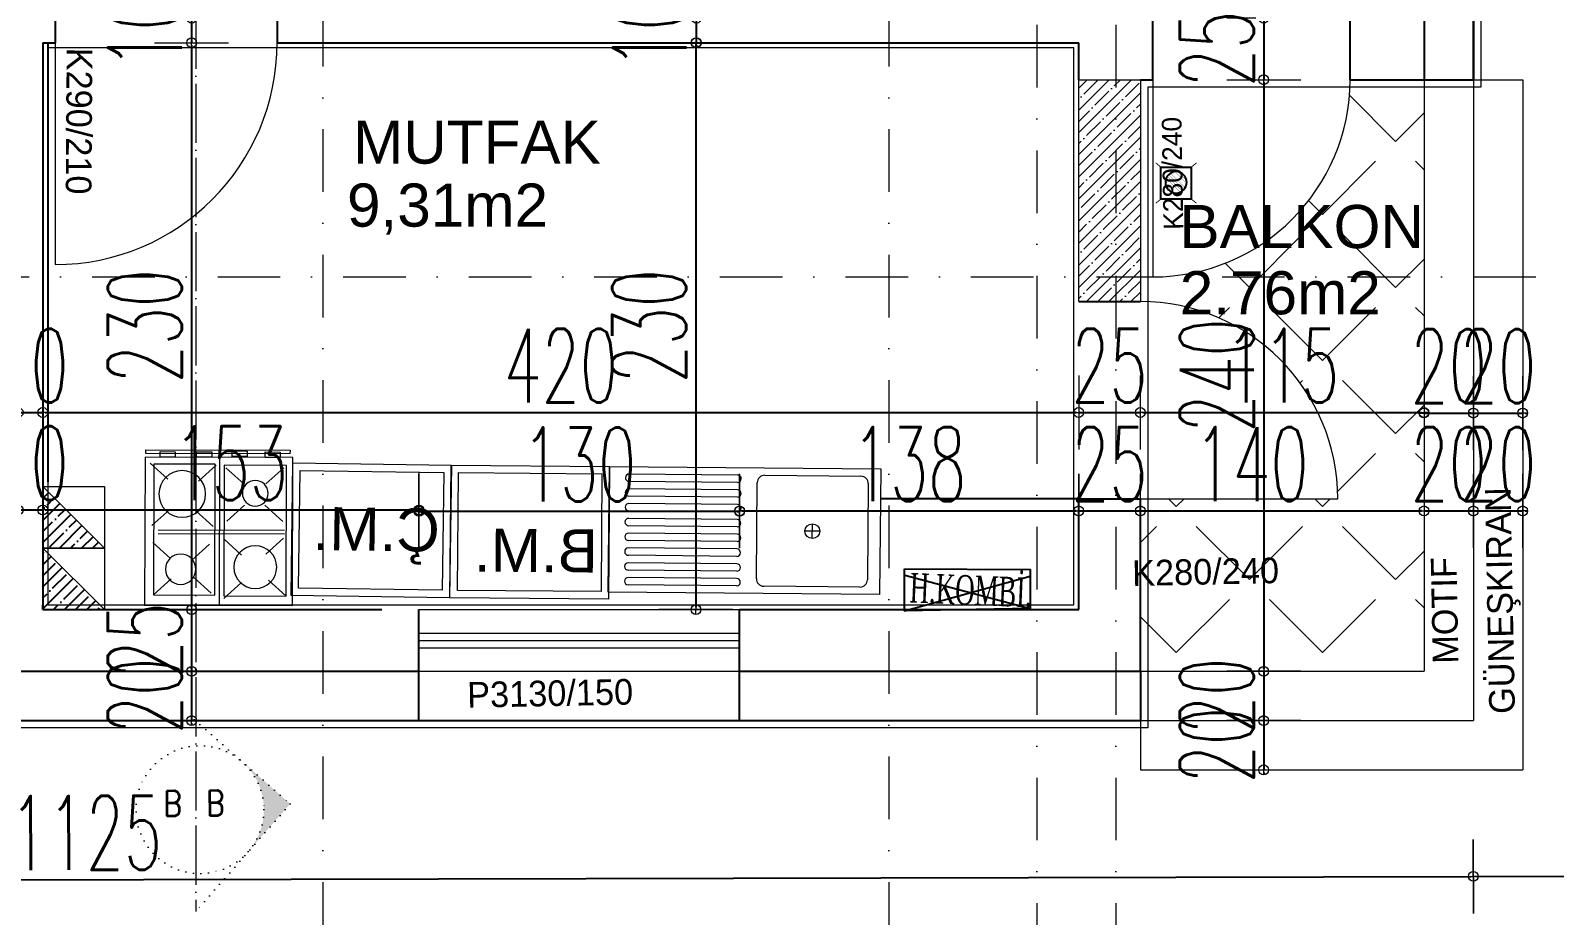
# Model space of a CAD drawing. Header units: millimetres. Extents: x -16104 to 67872, y -88009 to 12107.
# Drawn here: x 19199 to 19817, y -7693 to -7334 of the extents above; entities that cross this region are included whole.
import ezdxf
from ezdxf.enums import TextEntityAlignment as Align

# ---------------------------------------------------------------- set-up
doc = ezdxf.new("R2010")
doc.units = ezdxf.units.MM
for name, pattern in [('ACAD_ISO04W100', [30, 24, -3, 0, -3]), ('ACAD_ISO07W100', [3, 0, -3]), ('DASHDOTX2', [50.8, 25.4, -12.7, 0, -12.7])]:
    doc.linetypes.add(name, pattern=pattern)
doc.layers.get('0').update_dxf_attribs({"color": 241})
for name, color, linetype, lineweight in [('AKS', 1, 'ACAD_ISO07W100', 5), ('akslar', 144, 'Continuous', 20), ('baca', 46, 'Continuous', 5), ('balkon', 6, 'Continuous', 5), ('duvar', 123, 'Continuous', 25), ('emsal&kolon', 1, 'Continuous', 5), ('kapı', 3, 'Continuous', 5), ('kolon', 1, 'Continuous', 5), ('OLCU', 54, 'Continuous', 13), ('PASEMCON', 2, 'Continuous', 9), ('pencere', 5, 'Continuous', 5), ('POZ', 36, 'Continuous', 18), ('SıVA', 40, 'Continuous', 9), ('tefriş', 30, 'Continuous', 5), ('ÖLÇÜ', 252, 'Continuous', 20)]:
    doc.layers.add(name, color=color, linetype=linetype, lineweight=lineweight)
doc.styles.add('DIM', font='Txttw.shx', dxfattribs={"width": 0.6})
doc.styles.add('DIMENSIONS', font='simplex', dxfattribs={"width": 0.8})
doc.styles.add('DIN', font='times.ttf', dxfattribs={"width": 0.6})
doc.styles.add('M2', font='stylu.ttf', dxfattribs={"height": 10})
doc.dimstyles.new('50', dxfattribs={"dimscale": 0, "dimtxt": 30, "dimasz": 1, "dimexe": 0, "dimexo": 2, "dimgap": 4, "dimtad": 1, "dimdec": 0, "dimzin": 0, "dimdsep": 46, "dimtxsty": 'DIM', "dimblk1": 'DOT', "dimblk2": 'DOT', "dimsah": 1, "dimcen": 1.5, "dimdle": 3, "dimse1": 1, "dimse2": 1, "dimclrd": 256, "dimclre": 9, "dimclrt": 256, "dimadec": 0, "dimazin": 0, "dimtfac": 0.24, "dimtdec": 0, "dimtix": 1, "dimtmove": 2, "dimatfit": 3, "dimldrblk": 'DOT', "dimfxl": 0, "dimtolj": 1, "dimtzin": 15, "dimarcsym": 0})

# ---------------------------------------------------------------- blocks, each defined once
blk = doc.blocks.new('DOT')
for p, q in [((0, 15), (0, -15)), ((-2, 0), (0, 0)), ((2, 0), (0, 0))]:
    blk.add_line(p, q)
blk.add_circle((0, 0), 2)
blk = doc.blocks.new('*D6539')
at = {"layer": 'Defpoints', "color": 0, "transparency": 16777216}
for p in [(19194.26, -7528.61), (19204.26, -7528.61), (19204.26, -7528.61)]:
    blk.add_point(p, dxfattribs=at)
at = {"layer": 'OLCU', "lineweight": -2, "transparency": 16777216}
for p, q in [((19193.26, -7528.61), (19192.26, -7528.61)), ((19194.26, -7528.61), (19204.26, -7528.61)), ((19205.26, -7528.61), (19206.26, -7528.61))]:
    blk.add_line(p, q, dxfattribs=at)
blk.add_blockref('DOT', (19194.26, -7528.61), dxfattribs=at)
at = {"layer": 'OLCU', "lineweight": -2, "transparency": 16777216, "rotation": 180}
blk.add_blockref('DOT', (19204.26, -7528.61), dxfattribs=at)
at = {"layer": 'OLCU', "transparency": 16777216, "insert": (19199.26, -7509.61), "char_height": 30, "attachment_point": 5, "style": 'DIM'}
blk.add_mtext('\\A1;10', dxfattribs=at)
blk = doc.blocks.new('*D6540')
at = {"layer": 'Defpoints', "color": 0, "transparency": 16777216}
for p in [(19356.76, -7528.61), (19204.26, -7569.06), (19356.76, -7579.06)]:
    blk.add_point(p, dxfattribs=at)
at = {"layer": 'OLCU', "lineweight": -2, "transparency": 16777216}
blk.add_line((19205.26, -7528.61), (19355.76, -7528.61), dxfattribs=at)
at = {"layer": 'OLCU', "lineweight": -2, "transparency": 16777216, "rotation": 180}
blk.add_blockref('DOT', (19204.26, -7528.61), dxfattribs=at)
at = {"layer": 'OLCU', "lineweight": -2, "transparency": 16777216}
blk.add_blockref('DOT', (19356.76, -7528.61), dxfattribs=at)
at = {"layer": 'OLCU', "transparency": 16777216, "insert": (19280.51, -7509.61), "char_height": 30, "attachment_point": 5, "style": 'DIM'}
blk.add_mtext('\\A1;153', dxfattribs=at)
blk = doc.blocks.new('*D6541')
at = {"layer": 'Defpoints', "color": 0, "transparency": 16777216}
for p in [(19486.76, -7529.11), (19356.76, -7579.06), (19486.76, -7579.06)]:
    blk.add_point(p, dxfattribs=at)
at = {"layer": 'OLCU', "lineweight": -2, "transparency": 16777216}
blk.add_line((19357.76, -7529.11), (19485.76, -7529.11), dxfattribs=at)
at = {"layer": 'OLCU', "lineweight": -2, "transparency": 16777216, "rotation": 180}
blk.add_blockref('DOT', (19356.76, -7529.11), dxfattribs=at)
at = {"layer": 'OLCU', "lineweight": -2, "transparency": 16777216}
blk.add_blockref('DOT', (19486.76, -7529.11), dxfattribs=at)
at = {"layer": 'OLCU', "transparency": 16777216, "insert": (19421.76, -7510.11), "char_height": 30, "attachment_point": 5, "style": 'DIM'}
blk.add_mtext('\\A1;130', dxfattribs=at)
blk = doc.blocks.new('*D6542')
at = {"layer": 'Defpoints', "color": 0, "transparency": 16777216}
for p in [(19624.26, -7528.98), (19486.76, -7579.06), (19624.26, -7579.06)]:
    blk.add_point(p, dxfattribs=at)
at = {"layer": 'OLCU', "lineweight": -2, "transparency": 16777216}
blk.add_line((19487.76, -7528.98), (19623.26, -7528.98), dxfattribs=at)
at = {"layer": 'OLCU', "lineweight": -2, "transparency": 16777216, "rotation": 180}
blk.add_blockref('DOT', (19486.76, -7528.98), dxfattribs=at)
at = {"layer": 'OLCU', "lineweight": -2, "transparency": 16777216}
blk.add_blockref('DOT', (19624.26, -7528.98), dxfattribs=at)
at = {"layer": 'OLCU', "transparency": 16777216, "insert": (19555.51, -7509.98), "char_height": 30, "attachment_point": 5, "style": 'DIM'}
blk.add_mtext('\\A1;138', dxfattribs=at)
blk = doc.blocks.new('*D6543')
at = {"layer": 'Defpoints', "color": 0, "transparency": 16777216}
for p in [(19649.26, -7528.98), (19624.26, -7574.06), (19649.26, -7574.06)]:
    blk.add_point(p, dxfattribs=at)
at = {"layer": 'OLCU', "lineweight": -2, "transparency": 16777216}
for p, q in [((19623.26, -7528.98), (19622.26, -7528.98)), ((19624.26, -7528.98), (19649.26, -7528.98)), ((19650.26, -7528.98), (19651.26, -7528.98))]:
    blk.add_line(p, q, dxfattribs=at)
blk.add_blockref('DOT', (19624.26, -7528.98), dxfattribs=at)
at = {"layer": 'OLCU', "lineweight": -2, "transparency": 16777216, "rotation": 180}
blk.add_blockref('DOT', (19649.26, -7528.98), dxfattribs=at)
at = {"layer": 'OLCU', "transparency": 16777216, "insert": (19636.76, -7509.98), "char_height": 30, "attachment_point": 5, "style": 'DIM'}
blk.add_mtext('\\A1;25', dxfattribs=at)
blk = doc.blocks.new('*D6828')
at = {"layer": 'Defpoints', "color": 0, "transparency": 16777216}
for p in [(19624.26, -7528.98), (19764.26, -7528.98), (19764.26, -7528.98)]:
    blk.add_point(p, dxfattribs=at)
at = {"layer": 'OLCU', "lineweight": -2, "transparency": 16777216}
blk.add_line((19625.26, -7528.98), (19763.26, -7528.98), dxfattribs=at)
at = {"layer": 'OLCU', "lineweight": -2, "transparency": 16777216, "rotation": 180}
blk.add_blockref('DOT', (19624.26, -7528.98), dxfattribs=at)
at = {"layer": 'OLCU', "lineweight": -2, "transparency": 16777216}
blk.add_blockref('DOT', (19764.26, -7528.98), dxfattribs=at)
at = {"layer": 'OLCU', "transparency": 16777216, "insert": (19694.26, -7509.98), "char_height": 30, "attachment_point": 5, "style": 'DIM'}
blk.add_mtext('\\A1;140', dxfattribs=at)
blk = doc.blocks.new('*D6829')
at = {"layer": 'Defpoints', "color": 0, "transparency": 16777216}
for p in [(19764.26, -7528.98), (19784.26, -7528.98), (19784.26, -7528.98)]:
    blk.add_point(p, dxfattribs=at)
at = {"layer": 'OLCU', "lineweight": -2, "transparency": 16777216}
for p, q in [((19763.26, -7528.98), (19762.26, -7528.98)), ((19764.26, -7528.98), (19784.26, -7528.98)), ((19785.26, -7528.98), (19786.26, -7528.98))]:
    blk.add_line(p, q, dxfattribs=at)
blk.add_blockref('DOT', (19764.26, -7528.98), dxfattribs=at)
at = {"layer": 'OLCU', "lineweight": -2, "transparency": 16777216, "rotation": 180}
blk.add_blockref('DOT', (19784.26, -7528.98), dxfattribs=at)
at = {"layer": 'OLCU', "transparency": 16777216, "insert": (19774.26, -7509.98), "char_height": 30, "attachment_point": 5, "style": 'DIM'}
blk.add_mtext('\\A1;20', dxfattribs=at)
blk = doc.blocks.new('*D6544')
at = {"layer": 'Defpoints', "color": 0, "transparency": 16777216}
for p in [(19784.26, -7528.98), (19804.26, -7528.98), (19804.26, -7528.98)]:
    blk.add_point(p, dxfattribs=at)
at = {"layer": 'OLCU', "lineweight": -2, "transparency": 16777216}
for p, q in [((19783.26, -7528.98), (19782.26, -7528.98)), ((19784.26, -7528.98), (19804.26, -7528.98)), ((19805.26, -7528.98), (19806.26, -7528.98))]:
    blk.add_line(p, q, dxfattribs=at)
blk.add_blockref('DOT', (19784.26, -7528.98), dxfattribs=at)
at = {"layer": 'OLCU', "lineweight": -2, "transparency": 16777216, "rotation": 180}
blk.add_blockref('DOT', (19804.26, -7528.98), dxfattribs=at)
at = {"layer": 'OLCU', "transparency": 16777216, "insert": (19794.26, -7509.98), "char_height": 30, "attachment_point": 5, "style": 'DIM'}
blk.add_mtext('\\A1;20', dxfattribs=at)
blk = doc.blocks.new('*D6546')
at = {"layer": 'Defpoints', "color": 0, "transparency": 16777216}
for p in [(19194.26, -7489.06), (19204.26, -7489.06), (19204.26, -7489.06)]:
    blk.add_point(p, dxfattribs=at)
at = {"layer": 'OLCU', "lineweight": -2, "transparency": 16777216}
for p, q in [((19193.26, -7489.06), (19192.26, -7489.06)), ((19194.26, -7489.06), (19204.26, -7489.06)), ((19205.26, -7489.06), (19206.26, -7489.06))]:
    blk.add_line(p, q, dxfattribs=at)
blk.add_blockref('DOT', (19194.26, -7489.06), dxfattribs=at)
at = {"layer": 'OLCU', "lineweight": -2, "transparency": 16777216, "rotation": 180}
blk.add_blockref('DOT', (19204.26, -7489.06), dxfattribs=at)
at = {"layer": 'OLCU', "transparency": 16777216, "insert": (19199.26, -7470.06), "char_height": 30, "attachment_point": 5, "style": 'DIM'}
blk.add_mtext('\\A1;10', dxfattribs=at)
blk = doc.blocks.new('*D6547')
at = {"layer": 'Defpoints', "color": 0, "transparency": 16777216}
for p in [(19204.26, -7489.06), (19624.26, -7489.06), (19624.26, -7489.06)]:
    blk.add_point(p, dxfattribs=at)
at = {"layer": 'OLCU', "lineweight": -2, "transparency": 16777216}
blk.add_line((19205.26, -7489.06), (19623.26, -7489.06), dxfattribs=at)
at = {"layer": 'OLCU', "lineweight": -2, "transparency": 16777216, "rotation": 180}
blk.add_blockref('DOT', (19204.26, -7489.06), dxfattribs=at)
at = {"layer": 'OLCU', "lineweight": -2, "transparency": 16777216}
blk.add_blockref('DOT', (19624.26, -7489.06), dxfattribs=at)
at = {"layer": 'OLCU', "transparency": 16777216, "insert": (19414.26, -7470.06), "char_height": 30, "attachment_point": 5, "style": 'DIM'}
blk.add_mtext('\\A1;420', dxfattribs=at)
blk = doc.blocks.new('*D6830')
at = {"layer": 'Defpoints', "color": 0, "transparency": 16777216}
for p in [(19649.26, -7444.06), (19624.26, -7484.06), (19649.26, -7489.06)]:
    blk.add_point(p, dxfattribs=at)
at = {"layer": 'OLCU', "lineweight": -2, "transparency": 16777216}
for p, q in [((19623.26, -7489.06), (19622.26, -7489.06)), ((19624.26, -7489.06), (19649.26, -7489.06)), ((19650.26, -7489.06), (19651.26, -7489.06))]:
    blk.add_line(p, q, dxfattribs=at)
blk.add_blockref('DOT', (19624.26, -7489.06), dxfattribs=at)
at = {"layer": 'OLCU', "lineweight": -2, "transparency": 16777216, "rotation": 180}
blk.add_blockref('DOT', (19649.26, -7489.06), dxfattribs=at)
at = {"layer": 'OLCU', "transparency": 16777216, "insert": (19636.76, -7470.06), "char_height": 30, "attachment_point": 5, "style": 'DIM'}
blk.add_mtext('\\A1;25', dxfattribs=at)
blk = doc.blocks.new('*D6831')
at = {"layer": 'Defpoints', "color": 0, "transparency": 16777216}
for p in [(19649.26, -7489.06), (19764.26, -7489.06), (19764.26, -7489.06)]:
    blk.add_point(p, dxfattribs=at)
at = {"layer": 'OLCU', "lineweight": -2, "transparency": 16777216}
blk.add_line((19650.26, -7489.06), (19763.26, -7489.06), dxfattribs=at)
at = {"layer": 'OLCU', "lineweight": -2, "transparency": 16777216, "rotation": 180}
blk.add_blockref('DOT', (19649.26, -7489.06), dxfattribs=at)
at = {"layer": 'OLCU', "lineweight": -2, "transparency": 16777216}
blk.add_blockref('DOT', (19764.26, -7489.06), dxfattribs=at)
at = {"layer": 'OLCU', "transparency": 16777216, "insert": (19706.76, -7470.06), "char_height": 30, "attachment_point": 5, "style": 'DIM'}
blk.add_mtext('\\A1;115', dxfattribs=at)
blk = doc.blocks.new('*D6832')
at = {"layer": 'Defpoints', "color": 0, "transparency": 16777216}
for p in [(19764.26, -7489.06), (19784.26, -7489.06), (19784.26, -7489.28)]:
    blk.add_point(p, dxfattribs=at)
at = {"layer": 'OLCU', "lineweight": -2, "transparency": 16777216}
for p, q in [((19763.26, -7489.28), (19762.26, -7489.28)), ((19764.26, -7489.28), (19784.26, -7489.28)), ((19785.26, -7489.28), (19786.26, -7489.28))]:
    blk.add_line(p, q, dxfattribs=at)
blk.add_blockref('DOT', (19764.26, -7489.28), dxfattribs=at)
at = {"layer": 'OLCU', "lineweight": -2, "transparency": 16777216, "rotation": 180}
blk.add_blockref('DOT', (19784.26, -7489.28), dxfattribs=at)
at = {"layer": 'OLCU', "transparency": 16777216, "insert": (19774.26, -7470.28), "char_height": 30, "attachment_point": 5, "style": 'DIM'}
blk.add_mtext('\\A1;20', dxfattribs=at)
blk = doc.blocks.new('*D6548')
at = {"layer": 'Defpoints', "color": 0, "transparency": 16777216}
for p in [(19784.26, -7489.28), (19804.26, -7489.28), (19804.26, -7489.3)]:
    blk.add_point(p, dxfattribs=at)
at = {"layer": 'OLCU', "lineweight": -2, "transparency": 16777216}
for p, q in [((19783.26, -7489.3), (19782.26, -7489.3)), ((19784.26, -7489.3), (19804.26, -7489.3)), ((19805.26, -7489.3), (19806.26, -7489.3))]:
    blk.add_line(p, q, dxfattribs=at)
blk.add_blockref('DOT', (19784.26, -7489.3), dxfattribs=at)
at = {"layer": 'OLCU', "lineweight": -2, "transparency": 16777216, "rotation": 180}
blk.add_blockref('DOT', (19804.26, -7489.3), dxfattribs=at)
at = {"layer": 'OLCU', "transparency": 16777216, "insert": (19794.26, -7470.3), "char_height": 30, "attachment_point": 5, "style": 'DIM'}
blk.add_mtext('\\A1;20', dxfattribs=at)
blk = doc.blocks.new('*D6836')
at = {"layer": 'Defpoints', "color": 0, "transparency": 16777216}
for p in [(19734.26, -7329.06), (19699.26, -7354.06), (19734.26, -7354.06)]:
    blk.add_point(p, dxfattribs=at)
at = {"layer": 'OLCU', "lineweight": -2, "transparency": 16777216}
for p, q in [((19699.26, -7328.06), (19699.26, -7327.06)), ((19699.26, -7329.06), (19699.26, -7354.06)), ((19699.26, -7355.06), (19699.26, -7356.06))]:
    blk.add_line(p, q, dxfattribs=at)
for p, rotation in [((19699.26, -7329.06), 270), ((19699.26, -7354.06), 90)]:
    blk.add_blockref('DOT', p, dxfattribs=dict(at, rotation=rotation))
at = {"layer": 'OLCU', "transparency": 16777216, "insert": (19680.26, -7341.56), "char_height": 30, "attachment_point": 5, "rotation": 90, "style": 'DIM'}
blk.add_mtext('\\A1;25', dxfattribs=at)
blk = doc.blocks.new('*D6837')
at = {"layer": 'Defpoints', "color": 0, "transparency": 16777216}
for p in [(19734.26, -7354.06), (19699.26, -7594.06), (19734.26, -7594.06)]:
    blk.add_point(p, dxfattribs=at)
at = {"layer": 'OLCU', "lineweight": -2, "transparency": 16777216}
blk.add_line((19699.26, -7355.06), (19699.26, -7593.06), dxfattribs=at)
for p, rotation in [((19699.26, -7354.06), 90), ((19699.26, -7594.06), 270)]:
    blk.add_blockref('DOT', p, dxfattribs=dict(at, rotation=rotation))
at = {"layer": 'OLCU', "transparency": 16777216, "insert": (19680.26, -7474.06), "char_height": 30, "attachment_point": 5, "rotation": 90, "style": 'DIM'}
blk.add_mtext('\\A1;240', dxfattribs=at)
blk = doc.blocks.new('*D6838')
at = {"layer": 'Defpoints', "color": 0, "transparency": 16777216}
for p in [(19699.26, -7594.06), (19699.26, -7614.06), (19699.26, -7614.06)]:
    blk.add_point(p, dxfattribs=at)
at = {"layer": 'OLCU', "lineweight": -2, "transparency": 16777216}
for p, q in [((19699.26, -7593.06), (19699.26, -7592.06)), ((19699.26, -7594.06), (19699.26, -7614.06)), ((19699.26, -7615.06), (19699.26, -7616.06))]:
    blk.add_line(p, q, dxfattribs=at)
for p, rotation in [((19699.26, -7594.06), 270), ((19699.26, -7614.06), 90)]:
    blk.add_blockref('DOT', p, dxfattribs=dict(at, rotation=rotation))
at = {"layer": 'OLCU', "transparency": 16777216, "insert": (19680.26, -7604.06), "char_height": 30, "attachment_point": 5, "rotation": 90, "style": 'DIM'}
blk.add_mtext('\\A1;20', dxfattribs=at)
blk = doc.blocks.new('*D6551')
at = {"layer": 'Defpoints', "color": 0, "transparency": 16777216}
for p in [(19699.26, -7614.06), (19699.26, -7634.06), (19699.26, -7634.06)]:
    blk.add_point(p, dxfattribs=at)
at = {"layer": 'OLCU', "lineweight": -2, "transparency": 16777216}
for p, q in [((19699.26, -7613.06), (19699.26, -7612.06)), ((19699.26, -7614.06), (19699.26, -7634.06)), ((19699.26, -7635.06), (19699.26, -7636.06))]:
    blk.add_line(p, q, dxfattribs=at)
for p, rotation in [((19699.26, -7614.06), 270), ((19699.26, -7634.06), 90)]:
    blk.add_blockref('DOT', p, dxfattribs=dict(at, rotation=rotation))
at = {"layer": 'OLCU', "transparency": 16777216, "insert": (19680.26, -7624.06), "char_height": 30, "attachment_point": 5, "rotation": 90, "style": 'DIM'}
blk.add_mtext('\\A1;20', dxfattribs=at)
blk = doc.blocks.new('*D6556')
at = {"layer": 'Defpoints', "color": 0, "transparency": 16777216}
for p in [(19469.26, -7329.06), (19469.26, -7329.06), (19469.08, -7339.06)]:
    blk.add_point(p, dxfattribs=at)
at = {"layer": 'OLCU', "lineweight": -2, "transparency": 16777216}
for p, q in [((19469.26, -7328.06), (19469.26, -7327.06)), ((19469.26, -7339.06), (19469.26, -7329.06)), ((19469.26, -7340.06), (19469.26, -7341.06))]:
    blk.add_line(p, q, dxfattribs=at)
for p, rotation in [((19469.26, -7329.06), 270), ((19469.26, -7339.06), 90)]:
    blk.add_blockref('DOT', p, dxfattribs=dict(at, rotation=rotation))
at = {"layer": 'OLCU', "transparency": 16777216, "insert": (19450.26, -7334.06), "char_height": 30, "attachment_point": 5, "rotation": 90, "style": 'DIM'}
blk.add_mtext('\\A1;10', dxfattribs=at)
blk = doc.blocks.new('*D6559')
at = {"layer": 'Defpoints', "color": 0, "transparency": 16777216}
for p in [(19239.26, -7329.06), (19239.26, -7339.06), (19264.6, -7339.06)]:
    blk.add_point(p, dxfattribs=at)
at = {"layer": 'OLCU', "lineweight": -2, "transparency": 16777216}
for p, q in [((19264.6, -7328.06), (19264.6, -7327.06)), ((19264.6, -7329.06), (19264.6, -7339.06)), ((19264.6, -7340.06), (19264.6, -7341.06))]:
    blk.add_line(p, q, dxfattribs=at)
for p, rotation in [((19264.6, -7329.06), 270), ((19264.6, -7339.06), 90)]:
    blk.add_blockref('DOT', p, dxfattribs=dict(at, rotation=rotation))
at = {"layer": 'OLCU', "transparency": 16777216, "insert": (19245.6, -7334.06), "char_height": 30, "attachment_point": 5, "rotation": 90, "style": 'DIM'}
blk.add_mtext('\\A1;10', dxfattribs=at)
blk = doc.blocks.new('*D6560')
at = {"layer": 'Defpoints', "color": 0, "transparency": 16777216}
for p in [(19239.26, -7339.06), (19239.26, -7569.06), (19264.6, -7569.06)]:
    blk.add_point(p, dxfattribs=at)
at = {"layer": 'OLCU', "lineweight": -2, "transparency": 16777216}
blk.add_line((19264.6, -7340.06), (19264.6, -7568.06), dxfattribs=at)
for p, rotation in [((19264.6, -7339.06), 90), ((19264.6, -7569.06), 270)]:
    blk.add_blockref('DOT', p, dxfattribs=dict(at, rotation=rotation))
at = {"layer": 'OLCU', "transparency": 16777216, "insert": (19245.6, -7454.06), "char_height": 30, "attachment_point": 5, "rotation": 90, "style": 'DIM'}
blk.add_mtext('\\A1;230', dxfattribs=at)
blk = doc.blocks.new('*D6561')
at = {"layer": 'Defpoints', "color": 0, "transparency": 16777216}
for p in [(19264.6, -7569.06), (19264.6, -7594.06), (19264.6, -7594.06)]:
    blk.add_point(p, dxfattribs=at)
at = {"layer": 'OLCU', "lineweight": -2, "transparency": 16777216}
for p, q in [((19264.6, -7568.06), (19264.6, -7567.06)), ((19264.6, -7569.06), (19264.6, -7594.06)), ((19264.6, -7595.06), (19264.6, -7596.06))]:
    blk.add_line(p, q, dxfattribs=at)
for p, rotation in [((19264.6, -7569.06), 270), ((19264.6, -7594.06), 90)]:
    blk.add_blockref('DOT', p, dxfattribs=dict(at, rotation=rotation))
at = {"layer": 'OLCU', "transparency": 16777216, "insert": (19245.6, -7581.56), "char_height": 30, "attachment_point": 5, "rotation": 90, "style": 'DIM'}
blk.add_mtext('\\A1;25', dxfattribs=at)
blk = doc.blocks.new('*D6562')
at = {"layer": 'Defpoints', "color": 0, "transparency": 16777216}
for p in [(19264.6, -7594.06), (19264.6, -7614.06), (19264.6, -7614.06)]:
    blk.add_point(p, dxfattribs=at)
at = {"layer": 'OLCU', "lineweight": -2, "transparency": 16777216}
for p, q in [((19264.6, -7593.06), (19264.6, -7592.06)), ((19264.6, -7594.06), (19264.6, -7614.06)), ((19264.6, -7615.06), (19264.6, -7616.06))]:
    blk.add_line(p, q, dxfattribs=at)
for p, rotation in [((19264.6, -7594.06), 270), ((19264.6, -7614.06), 90)]:
    blk.add_blockref('DOT', p, dxfattribs=dict(at, rotation=rotation))
at = {"layer": 'OLCU', "transparency": 16777216, "insert": (19245.6, -7604.06), "char_height": 30, "attachment_point": 5, "rotation": 90, "style": 'DIM'}
blk.add_mtext('\\A1;20', dxfattribs=at)
blk = doc.blocks.new('new block')
at = {"layer": 'tefriş'}
for p, q in [((1269.85, 5670.26), (1379.85, 5670.26)), ((1269.85, 5619.26), (1269.85, 5670.26)), ((1277.85, 5667.26), (1316.85, 5667.26)), ((1327.85, 5667.26), (1371.85, 5667.26)), ((1379.85, 5670.26), (1379.85, 5619.26)), ((1274.85, 5625.26), (1274.85, 5664.26)), ((1319.85, 5664.26), (1319.85, 5625.26)), ((1327.85, 5664.26), (1371.85, 5664.26)), ((1327.85, 5661.26), (1371.85, 5661.26)), ((1327.85, 5658.26), (1371.85, 5658.26)), ((1327.85, 5655.26), (1371.85, 5655.26)), ((1297.35, 5647.76), (1297.35, 5641.76)), ((1327.85, 5652.26), (1371.85, 5652.26)), ((1327.85, 5649.26), (1371.85, 5649.26)), ((1294.35, 5644.76), (1300.35, 5644.76)), ((1327.85, 5646.26), (1371.85, 5646.26)), ((1327.85, 5643.26), (1371.85, 5643.26)), ((1327.85, 5640.26), (1371.85, 5640.26)), ((1327.85, 5637.26), (1371.85, 5637.26)), ((1327.85, 5634.26), (1371.85, 5634.26)), ((1327.85, 5631.26), (1371.85, 5631.26)), ((1327.85, 5628.26), (1371.85, 5628.26)), ((1327.85, 5625.26), (1371.85, 5625.26)), ((1379.85, 5619.26), (1269.85, 5619.26)), ((1316.85, 5622.26), (1277.85, 5622.26)), ((1327.85, 5622.26), (1371.85, 5622.26))]:
    blk.add_line(p, q, dxfattribs=at)
blk.add_circle((1297.35, 5644.76), 3, dxfattribs=at)
for centre, radius, start, end in [((1277.85, 5664.26), 3, 90, 180), ((1316.85, 5664.26), 3, 0, 90), ((1327.85, 5665.76), 1.5, 90, 270), ((1371.85, 5665.76), 1.5, 270, 90), ((1327.85, 5659.76), 1.5, 90, 270), ((1371.85, 5659.76), 1.5, 270, 90), ((1327.85, 5653.76), 1.5, 90, 270), ((1371.85, 5653.76), 1.5, 270, 90), ((1327.85, 5647.76), 1.5, 90, 270), ((1371.85, 5647.76), 1.5, 270, 90), ((1327.85, 5641.76), 1.5, 90, 270), ((1371.85, 5641.76), 1.5, 270, 90), ((1327.85, 5635.76), 1.5, 90, 270), ((1371.85, 5635.76), 1.5, 270, 90), ((1327.85, 5629.76), 1.5, 90, 270), ((1371.85, 5629.76), 1.5, 270, 90), ((1277.85, 5625.26), 3, 180, 270), ((1316.85, 5625.26), 3, 270, 0), ((1327.85, 5623.76), 1.5, 90, 270), ((1371.85, 5623.76), 1.5, 270, 90)]:
    blk.add_arc(centre, radius, start, end, dxfattribs=at)
blk = doc.blocks.new('öu')
at = {"layer": 'tefriş'}
for points in [[(2090.97, -468.94), (2090.97, -404.72), (2037.16, -404.72), (2037.16, -468.94)], [(2087.97, -465.94), (2087.97, -407.72), (2040.16, -407.72), (2040.16, -465.94)]]:
    blk.add_lwpolyline(points, close=True, dxfattribs=at)
at = {"layer": 'tefriş', "insert": (2047.87, -459.36), "char_height": 17.5, "width": 1076.8413, "attachment_point": 9, "rotation": 270}
blk.add_mtext('{\\fArial|b0|i0|c162|p34;B.M.}', dxfattribs=at)
blk = doc.blocks.new('nb')
at = {"layer": 'tefriş'}
for points in [[(2093.6, -356.31), (2093.6, -292.09), (2039.78, -292.09), (2039.78, -356.31)], [(2090.6, -353.31), (2090.6, -295.09), (2042.78, -295.09), (2042.78, -353.31)]]:
    blk.add_lwpolyline(points, close=True, dxfattribs=at)
at = {"layer": 'tefriş', "insert": (2053.03, -347.96), "char_height": 17.5, "width": 1076.8413, "attachment_point": 9, "rotation": 270}
blk.add_mtext('{\\fArial|b0|i0|c162|p34;Ç.M.}', dxfattribs=at)
blk = doc.blocks.new('ocak')
at = {"layer": 'tefriş', "linetype": 'Continuous'}
for p, q in [((16296.72, -4660.22), (16356.72, -4660.22)), ((16296.72, -4720.22), (16296.72, -4660.22)), ((16300.32, -4664.37), (16325.23, -4664.37)), ((16300.32, -4717.41), (16300.32, -4664.37)), ((16307.53, -4670.9), (16300.32, -4664.37)), ((16316.56, -4671.64), (16323.76, -4665.1)), ((16325.23, -4664.37), (16325.23, -4717.41)), ((16327.06, -4660.22), (16327.06, -4720.22)), ((16336.03, -4669.44), (16328.83, -4662.97)), ((16328.83, -4664.01), (16354.1, -4664.01)), ((16328.83, -4717.05), (16328.83, -4664.01)), ((16346.89, -4670.54), (16354.1, -4664.01)), ((16354.1, -4664.01), (16354.1, -4717.05)), ((16356.72, -4660.22), (16356.72, -4720.22)), ((16299.96, -4685.67), (16307.16, -4679.2)), ((16323.03, -4685), (16315.83, -4678.47)), ((16328.83, -4687.14), (16336.03, -4680.61)), ((16353, -4687.5), (16345.8, -4680.97)), ((16302.09, -4689.27), (16353.36, -4689.27)), ((16306.79, -4699.04), (16299.59, -4692.57)), ((16302.09, -4690.74), (16353.36, -4690.74)), ((16317.29, -4698.67), (16324.49, -4692.2)), ((16337.13, -4700.87), (16329.93, -4694.34)), ((16345.43, -4700.87), (16352.69, -4694.34)), ((16298.86, -4717.84), (16306.06, -4711.31)), ((16325.59, -4717.11), (16318.39, -4710.58)), ((16329.56, -4716.01), (16336.76, -4709.54)), ((16353, -4716.01), (16345.8, -4709.54)), ((16356.72, -4720.22), (16296.72, -4720.22)), ((16325.23, -4717.41), (16300.32, -4717.41)), ((16308.93, -4720.28), (16302.83, -4720.28)), ((16302.83, -4720.28), (16302.83, -4722.48)), ((16308.93, -4722.48), (16308.93, -4720.28)), ((16317.6, -4720.28), (16317.6, -4722.48)), ((16323.76, -4720.28), (16317.6, -4720.28)), ((16323.76, -4722.48), (16323.76, -4720.28)), ((16354.1, -4717.05), (16328.83, -4717.05)), ((16338.17, -4720.65), (16332.06, -4720.65)), ((16332.06, -4720.65), (16332.06, -4722.84)), ((16338.17, -4722.84), (16338.17, -4720.65)), ((16345.43, -4720.28), (16345.43, -4722.48)), ((16351.53, -4720.28), (16345.43, -4720.28)), ((16351.53, -4722.48), (16351.53, -4720.28)), ((16297.03, -4721.75), (16297.03, -4723.21)), ((16355.5, -4721.75), (16297.03, -4721.75)), ((16297.03, -4723.21), (16355.5, -4723.21)), ((16302.83, -4722.48), (16308.93, -4722.48)), ((16317.6, -4722.48), (16323.76, -4722.48)), ((16332.06, -4722.84), (16338.17, -4722.84)), ((16345.43, -4722.48), (16351.53, -4722.48)), ((16355.5, -4723.21), (16355.5, -4721.75))]:
    blk.add_line(p, q, dxfattribs=at).dxf.unprotected_set("ltscale", 0)
for centre, radius in [((16311.31, -4674.81), 6.15), ((16341.58, -4675.72), 8.68), ((16311.86, -4705.33), 9.47), ((16341.46, -4705.69), 5.22)]:
    blk.add_circle(centre, radius, dxfattribs=at).dxf.unprotected_set("ltscale", 0)
blk = doc.blocks.new('*D6708')
at = {"layer": 'Defpoints', "color": 0, "transparency": 16777216}
for p in [(18659.26, -7680.01), (19784.26, -7677.27), (19784.26, -7677.27)]:
    blk.add_point(p, dxfattribs=at)
at = {"layer": 'OLCU', "lineweight": -2, "transparency": 16777216}
blk.add_line((18660.26, -7680.01), (19783.26, -7677.27), dxfattribs=at)
for p, rotation in [((18659.26, -7680.01), 180.1399202823359), ((19784.26, -7677.27), 0.1399202823359238)]:
    blk.add_blockref('DOT', p, dxfattribs=dict(at, rotation=rotation))
at = {"layer": 'OLCU', "transparency": 16777216, "insert": (19221.72, -7659.64), "char_height": 30, "attachment_point": 5, "rotation": 0.13992, "style": 'DIM'}
blk.add_mtext('\\A1;1125', dxfattribs=at)
blk = doc.blocks.new('A$C412C2498')
at = {"color": 5, "const_width": 0.6}
for points in [[(3.6, 24.3), (0.2, 27)], [(23.8, 24.3), (27.3, 27)], [(3.6, 3), (0.2, 0.2)], [(23.8, 3), (27.3, 0.2)]]:
    blk.add_lwpolyline(points, dxfattribs=at)
at = {"color": 5}
blk.add_lwpolyline([(23.8, 24.3), (3.6, 24.3), (3.6, 3), (23.8, 3)], close=True, dxfattribs=at)
at = {"const_width": 0.1}
for points in [[(6.7, 12.2), (14.6, 20.2)], [(6.8, 14.5), (12.4, 20.1)], [(7.1, 10.4), (16.4, 19.7)], [(7.9, 9.1), (17.8, 19)], [(8.8, 8), (18.9, 18.1)], [(10, 7.1), (19.8, 16.9)], [(11.3, 6.4), (20.4, 15.6)], [(13, 6), (20.8, 13.8)], [(14.8, 6.1), (20.8, 12.1)], [(17.4, 7), (19.8, 9.4)]]:
    blk.add_lwpolyline(points, dxfattribs=at)
blk.add_circle((13.7, 13.1), 7.12)
blk = doc.blocks.new('A$C5E2C1EC0')
at = {"xscale": 0.6105719971092185, "yscale": 0.6105719971092185, "zscale": 0.6105719971092185}
blk.add_blockref('A$C412C2498', (0, 0), dxfattribs=at)
blk = doc.blocks.new('ae')
at = {"layer": 'duvar'}
for p, q in [((75773.51, -20952.17), (75824.86, -20963.16)), ((75774.14, -20966.63), (75824.26, -20949.94))]:
    blk.add_line(p, q, dxfattribs=at)
blk.add_lwpolyline([(75773.26, -20949.63), (75824.12, -20947.34), (75824.86, -20963.16), (75774.14, -20966.63)], close=True, dxfattribs=at)
at = {"layer": 'PASEMCON', "color": 7, "style": 'DIN', "width": 0.6}
blk.add_text('H.KOMBİ.', height=12.004, rotation=0.66441, dxfattribs=at).set_placement((75775.83, -20963.19))
blk = doc.blocks.new('*D6442')
at = {"layer": 'Defpoints', "color": 0, "transparency": 16777216}
for p in [(19784.26, -7677.27), (20397.26, -7675.77), (20397.26, -7675.77)]:
    blk.add_point(p, dxfattribs=at)
at = {"layer": 'OLCU', "lineweight": -2, "transparency": 16777216}
blk.add_line((19785.26, -7677.26), (20396.26, -7675.77), dxfattribs=at)
for p, rotation in [((20397.26, -7675.77), 0.1399202823375777), ((19784.26, -7677.27), 180.1399202823376)]:
    blk.add_blockref('DOT', p, dxfattribs=dict(at, rotation=rotation))
at = {"layer": 'OLCU', "transparency": 16777216, "insert": (20090.72, -7657.52), "char_height": 30, "attachment_point": 5, "rotation": 0.13992, "style": 'DIM'}
blk.add_mtext('\\A1;613', dxfattribs=at)
blk = doc.blocks.new('*D6755')
at = {"layer": 'Defpoints', "color": 0, "transparency": 16777216}
for p in [(19764.26, -6839.56), (19837.54, -6839.56), (19764.26, -7594.06)]:
    blk.add_point(p, dxfattribs=at)
at = {"layer": 'OLCU', "lineweight": -2, "transparency": 16777216}
blk.add_line((19837.54, -7593.06), (19837.54, -6840.56), dxfattribs=at)
for p, rotation in [((19837.54, -6839.56), 90), ((19837.54, -7594.06), 270)]:
    blk.add_blockref('DOT', p, dxfattribs=dict(at, rotation=rotation))
at = {"layer": 'OLCU', "transparency": 16777216, "insert": (19818.54, -7216.81), "char_height": 30, "attachment_point": 5, "rotation": 90, "style": 'DIM'}
blk.add_mtext('\\A1;755', dxfattribs=at)
blk = doc.blocks.new('*D6734')
at = {"layer": 'Defpoints', "color": 0, "transparency": 16777216}
for p in [(19469.08, -7339.06), (19469.08, -7569.06), (19469.08, -7569.06)]:
    blk.add_point(p, dxfattribs=at)
at = {"layer": 'OLCU', "lineweight": -2, "transparency": 16777216}
blk.add_line((19469.08, -7340.06), (19469.08, -7568.06), dxfattribs=at)
for p, rotation in [((19469.08, -7339.06), 90), ((19469.08, -7569.06), 270)]:
    blk.add_blockref('DOT', p, dxfattribs=dict(at, rotation=rotation))
at = {"layer": 'OLCU', "transparency": 16777216, "insert": (19450.08, -7454.06), "char_height": 30, "attachment_point": 5, "rotation": 90, "style": 'DIM'}
blk.add_mtext('\\A1;230', dxfattribs=at)

msp = doc.modelspace()

# ---------------------------------------------------------------- hatches: boundary and pattern name
at = {"layer": 'AKS'}
msp.add_hatch(color=1, dxfattribs=at).paths.add_polyline_path([(19285.11, -7630.71), (19304.56, -7647.85), (19287.42, -7667.31, 0.198912), (19293.84, -7648.53, 0.198912)])
msp.add_hatch(color=1, dxfattribs=at).paths.add_polyline_path([(19285.11, -7630.71), (19304.56, -7647.85), (19287.42, -7667.31, 0.198912), (19293.84, -7648.53, 0.198912)])
msp.add_hatch(color=1, dxfattribs=at).paths.add_polyline_path([(19285.11, -7630.71), (19304.56, -7647.85), (19287.42, -7667.31, 0.198912), (19293.84, -7648.53, 0.198912)])
msp.add_hatch(color=1, dxfattribs=at).paths.add_polyline_path([(19285.11, -7630.71), (19304.56, -7647.85), (19287.42, -7667.31, 0.198912), (19293.84, -7648.53, 0.198912)])
at = {"layer": 'duvar'}
h = msp.add_hatch(dxfattribs=at)
h.set_pattern_fill('ANSI35,_O', color=256, angle=90)
h.set_pattern_definition([(45, (7829.1187, -20686.118), (4.490128, -4.490128), []), (45, (7829.1187, -20681.6276), (4.490128, -4.490128), [7.9375, -1.5875, 0, -1.5875])])
h.paths.add_polyline_path([(19227.16, -7541.97), (19227.16, -7543.97), (19204.16, -7543.97), (19204.16, -7520.97), (19206.16, -7520.97)])
h.paths.add_polyline_path([(19227.16, -7566.97), (19227.16, -7568.97), (19204.16, -7568.97), (19204.16, -7543.97)])
at = {"layer": 'kolon'}
h = msp.add_hatch(dxfattribs=at)
h.set_pattern_fill('ANSI35,_O', color=256)
h.set_pattern_definition([(45, (14156.244, -10930.656), (-4.490128, 4.490128), []), (45, (14160.734, -10930.656), (-4.490128, 4.490128), [7.9375, -1.5875, 0, -1.5875])])
h.paths.add_polyline_path([(19649.26, -7354.06), (19624.26, -7354.06), (19624.26, -7364.06), (19624.26, -7389.06), (19624.26, -7444.06), (19649.26, -7444.06)])
at = {"layer": 'ÖLÇÜ'}
h = msp.add_hatch(dxfattribs=at)
h.set_pattern_fill('ANGLE,_O', color=256, scale=6, angle=45)
h.set_pattern_definition([(45, (3601.717, 0), (-29.63485, 29.63485), [30.48, -11.43]), (135, (3601.717, 0), (-29.63485, -29.63485), [30.48, -11.43])])
h.paths.add_polyline_path([(19764.26, -7354.06), (19734.26, -7354.06, -0.414214), (19654.26, -7434.06), (19764.26, -7434.06)])
h.paths.add_polyline_path([(19764.26, -7434.06), (19649.26, -7434.06), (19649.26, -7444.06, -0.414214), (19729.26, -7524.06), (19649.26, -7524.06), (19649.26, -7594.06), (19764.26, -7594.06)])
h.paths.add_polyline_path([(19665.33, -7487.48), (19723.19, -7487.48), (19723.19, -7532.48), (19665.33, -7532.48)], flags=25)
h.paths.add_polyline_path([(19752.19, -7487.48), (19796.33, -7487.48), (19796.33, -7532.48), (19752.19, -7532.48)], flags=9)
h.paths.add_polyline_path([(19679.55, -7447.56), (19733.98, -7447.56), (19733.98, -7492.56), (19679.55, -7492.56)], flags=24)
h.paths.add_polyline_path([(19752.19, -7447.78), (19796.33, -7447.78), (19796.33, -7492.78), (19752.19, -7492.78)], flags=9)
h.paths.add_polyline_path([(19657.76, -7504.7), (19657.76, -7443.42), (19702.76, -7443.42), (19702.76, -7504.7)], flags=25)
h.paths.add_polyline_path([(19657.76, -7626.13), (19657.76, -7581.99), (19702.76, -7581.99), (19702.76, -7626.13)], flags=9)
h.paths.add_polyline_path([(19643.15, -7563.84), (19723.66, -7562.24), (19723.31, -7544.47), (19642.8, -7546.07)], flags=9)
h.paths.add_polyline_path([(19662.85, -7427.24), (19751.14, -7427.24), (19751.14, -7453.86), (19662.85, -7453.86)], flags=9)
h.paths.add_polyline_path([(19664.5, -7400.13), (19768.64, -7400.13), (19768.64, -7426.99), (19664.5, -7426.99)], flags=9)

# ---------------------------------------------------------------- linework, layer by layer
msp.add_line((19624.26, -7524.06), (19543.89, -7524.06))
at = {"layer": 'AKS', "color": 1, "linetype": 'ACAD_ISO04W100'}
msp.add_line((19266.24, -5369.07), (19266.24, -7691.51), dxfattribs=at)
at = {"layer": 'AKS', "color": 1, "linetype": 'ACAD_ISO07W100'}
for p, q in [((19265.65, -7613.57), (19304.56, -7647.85)), ((19265.65, -7613.57), (19304.56, -7647.85)), ((19304.56, -7647.85), (19266.24, -7691.51))]:
    msp.add_line(p, q, dxfattribs=at)
msp.add_circle((19267.96, -7650.16), 25.93, dxfattribs=at)
msp.add_circle((19267.96, -7650.16), 25.93, dxfattribs=at)
msp.add_circle((19267.96, -7650.16), 25.93, dxfattribs=at)
msp.add_circle((19267.96, -7650.16), 25.93, dxfattribs=at)
at = {"layer": 'akslar', "linetype": 'DASHDOTX2'}
for p, q in [((19317.76, -5134.56), (19317.76, -7944.06)), ((19547.26, -5134.56), (19547.26, -7944.06)), ((19607.26, -5143.13), (19607.26, -7944.06)), ((19639.26, -5143.13), (19639.26, -7944.06)), ((17697.26, -7434.06), (20747.26, -7434.06))]:
    msp.add_line(p, q, dxfattribs=at)
at = {"layer": 'baca'}
for points in [[(19204.26, -7519.06), (19229.26, -7519.06), (19229.26, -7544.06), (19204.26, -7544.06), (19204.26, -7519.06), (19229.26, -7544.06)], [(19204.26, -7544.06), (19229.26, -7544.06), (19229.26, -7569.06), (19204.26, -7569.06), (19204.26, -7544.06), (19229.26, -7569.06)]]:
    msp.add_lwpolyline(points, dxfattribs=at)
at = {"layer": 'balkon'}
for p, q in [((19764.26, -7354.06), (19764.26, -7594.06)), ((19784.26, -7354.06), (19784.26, -7614.06)), ((19784.26, -7354.06), (19804.26, -7354.06)), ((19804.26, -7354.06), (19804.26, -7634.06)), ((19649.26, -7594.06), (19764.26, -7594.06)), ((19649.26, -7614.06), (19784.26, -7614.06)), ((19649.26, -7614.06), (19649.26, -7634.06)), ((19649.26, -7634.06), (19804.26, -7634.06))]:
    msp.add_line(p, q, dxfattribs=at)
at = {"layer": 'duvar'}
for p, q in [((19764.26, -7226.56), (19764.26, -7354.06)), ((19784.26, -7354.06), (19784.26, -7226.56)), ((19784.26, -7226.56), (19784.26, -7354.06)), ((19209.26, -7329.06), (19209.26, -7339.06)), ((19299.26, -7329.06), (19299.26, -7339.06)), ((19654.26, -7354.06), (19654.26, -7329.06)), ((19734.26, -7354.06), (19734.26, -7329.06)), ((19204.26, -7339.06), (19204.26, -7517.23)), ((19204.26, -7339.06), (19209.26, -7339.06)), ((19206.26, -7339.06), (19206.26, -7517.23)), ((19299.26, -7339.06), (19624.26, -7339.06)), ((19624.26, -7354.06), (19624.26, -7339.06)), ((19649.26, -7354.06), (19654.26, -7354.06)), ((19649.26, -7354.06), (19649.26, -7354.06)), ((19649.26, -7354.06), (19649.26, -7354.06)), ((19734.26, -7354.06), (19764.26, -7354.06)), ((19764.26, -7354.06), (19784.26, -7354.06)), ((19624.26, -7444.06), (19649.26, -7444.06)), ((19204.26, -7517.23), (19204.26, -7569.06)), ((19624.26, -7569.06), (19624.26, -7524.06)), ((19624.26, -7524.06), (19649.26, -7524.06)), ((19649.26, -7594.06), (19649.26, -7524.06)), ((19204.26, -7569.06), (19204.26, -7567.06)), ((19204.26, -7569.06), (19341.76, -7569.06)), ((19356.76, -7614.06), (19356.76, -7569.06)), ((19486.76, -7569.06), (19624.26, -7569.06)), ((19486.76, -7614.06), (19486.76, -7569.06)), ((19194.26, -7594.06), (19356.76, -7594.06)), ((19486.76, -7594.06), (19649.26, -7594.06)), ((19649.26, -7594.06), (19649.26, -7614.06)), ((18971.76, -7614.06), (19486.76, -7614.06)), ((19101.76, -7614.06), (19356.76, -7614.06)), ((19486.76, -7614.06), (19649.26, -7614.06))]:
    msp.add_line(p, q, dxfattribs=at)
at = {"layer": 'emsal&kolon'}
msp.add_lwpolyline([(19624.26, -7354.06), (19649.26, -7354.06), (19649.26, -7444.06), (19624.26, -7444.06), (19624.26, -7354.06)], dxfattribs=at)
at = {"layer": 'kapı'}
for p, q in [((19209.26, -7339.06), (19209.26, -7429.06)), ((19654.26, -7354.06), (19654.26, -7434.06)), ((19649.26, -7524.06), (19729.26, -7524.06))]:
    msp.add_line(p, q, dxfattribs=at)
for centre, radius, start, end in [((19209.26, -7339.06), 90, 270, 0), ((19654.26, -7354.06), 80, 270, 0), ((19649.26, -7524.06), 80, 0, 90)]:
    msp.add_arc(centre, radius, start, end, dxfattribs=at)
at = {"layer": 'OLCU'}
msp.add_line((19486.76, -7614.06), (19486.76, -7614.06), dxfattribs=at)
at = {"layer": 'pencere'}
for p, q in [((19356.76, -7569.06), (19486.76, -7569.06)), ((19356.76, -7578.56), (19486.76, -7578.56)), ((19356.76, -7581.56), (19486.76, -7581.56)), ((19356.76, -7584.56), (19486.76, -7584.56)), ((19356.76, -7594.06), (19486.76, -7594.06))]:
    msp.add_line(p, q, dxfattribs=at)
at = {"layer": 'SıVA'}
for points in [[(19787.26, -6842.56), (19787.26, -7357.06), (19652.26, -7357.06), (19652.26, -7617.06), (18870.26, -7617.06), (18870.26, -7447.06), (18650.26, -7447.06), (18650.26, -6592.56), (18188.26, -6592.56), (18188.26, -6077.87), (18018.26, -6077.87), (18018.26, -5625.56), (18308.26, -5625.56), (18308.26, -5455.56), (20130.26, -5455.56), (20130.26, -5625.56), (20420.26, -5625.56), (20420.26, -6077.87), (20250.26, -6077.87), (20250.26, -6572.56), (20090.26, -6572.56), (20090.26, -6842.56)], [(19622.26, -7341.06), (19206.26, -7341.06), (19206.26, -7567.06), (19622.26, -7567.06)]]:
    msp.add_lwpolyline(points, close=True, dxfattribs=at)

# ---------------------------------------------------------------- block references
at = {"ltscale": 50, "xscale": -1, "rotation": 180}
msp.add_blockref('A$C5E2C1EC0', (19655.37, -7387.67), dxfattribs=at)
at = {"layer": 'pencere', "xscale": -1}
for name, p, rotation in [('nb', (19633.21, -9607.84), 269.2129970820496), ('öu', (19821.24, -9605.23), 269.5213064302137)]:
    msp.add_blockref(name, p, dxfattribs=dict(at, rotation=rotation))
at = {"layer": 'SıVA', "rotation": 357.0106623136576}
msp.add_blockref('ae', (-55023.94, 17320.26), dxfattribs=at)
at = {"layer": 'tefriş', "xscale": -1, "rotation": 179.822639495876}
msp.add_blockref('ocak', (2934.44, -12176.94), dxfattribs=at)
at = {"layer": 'tefriş', "rotation": 179.4630805684891}
msp.add_blockref('new block', (20866.45, -1904.86), dxfattribs=at)

# ---------------------------------------------------------------- texts
at = {"layer": 'AKS', "color": 1, "style": 'DIMENSIONS', "width": 0.8}
for p in [(19256.87, -7647.67), (19274.19, -7647.54)]:
    msp.add_text('B', height=10.37, rotation=0.42214, dxfattribs=at).set_placement(p, align=Align.MIDDLE)
at = {"layer": 'emsal&kolon', "char_height": 17.5, "width": 1076.8413, "attachment_point": 9}
for s, insert in [('{\\fArial|b0|i0|c162|p34;MUTFAK}', (19430.51, -7388.35)), ('{\\fArial|b0|i0|c162|p34;9,31m2}', (19409.11, -7416.92)), ('{\\fArial|b0|i0|c162|p34;BALKON}', (19764.26, -7422.61)), ('{\\fArial|b0|i0|c162|p34;2.76m2}', (19746.76, -7449.48))]:
    msp.add_mtext(s, dxfattribs=dict(at, insert=insert))
at = {"layer": 'POZ', "style": 'M2', "flags": 4}
for tag, p, height, rotation in [('K290/210', (19213.94, -7341.03), 10.4, 269.63996), ('K280/240', (19666.69, -7414.86), 8, 90.99934), ('GÜNEŞKIRAN', (19801.15, -7611.25), 10.4, 91.13919), ('K280/240', (19646.02, -7559.45), 10.4, 1.13919), ('MOTIF', (19778.24, -7590.91), 10.4, 91.13919), ('P3130/150', (19376.42, -7608.86), 10.4, 1.13919)]:
    msp.add_attdef(tag, p, 'K1 80/210', height=height, rotation=rotation, dxfattribs=at)

# ---------------------------------------------------------------- dimensions: what is measured, and where the dimension line sits
at = {"layer": 'OLCU'}
for base, p1, p2, picture, middle in [((19837.53781393, -6839.56011155), (19764.26170542, -7594.06011155), (19764.26170542, -6839.56011155), '*D6755', (19818.53781393, -7216.81011155)), ((19264.6, -7339.06), (19239.26, -7329.06), (19239.26, -7339.06), '*D6559', (19245.6, -7334.06)), ((19469.26, -7329.06), (19469.08, -7339.06), (19469.26, -7329.06), '*D6556', (19450.26, -7334.06)), ((19699.26, -7354.06), (19734.26, -7329.06), (19734.26, -7354.06), '*D6836', (19680.26, -7341.56)), ((19264.6, -7569.06), (19239.26, -7339.06), (19239.26, -7569.06), '*D6560', (19245.6, -7454.06)), ((19469.08, -7569.06), (19469.08, -7339.06), (19469.08, -7569.06), '*D6734', (19450.08, -7454.06)), ((19699.26, -7594.06), (19734.26, -7354.06), (19734.26, -7594.06), '*D6837', (19680.26, -7474.06)), ((19264.6, -7594.06), (19264.6, -7569.06), (19264.6, -7594.06), '*D6561', (19245.6, -7581.56)), ((19264.6, -7614.06), (19264.6, -7594.06), (19264.6, -7614.06), '*D6562', (19245.6, -7604.06)), ((19699.26, -7614.06), (19699.26, -7594.06), (19699.26, -7614.06), '*D6838', (19680.26, -7604.06)), ((19699.26, -7634.06), (19699.26, -7614.06), (19699.26, -7634.06), '*D6551', (19680.26, -7624.06))]:
    dim = msp.add_linear_dim(base=base, p1=p1, p2=p2, angle=90, dimstyle='50', override={"dimscale": 1}, dxfattribs=at)
    dim.commit()
    dim.dimension.update_dxf_attribs({"geometry": picture, "text_midpoint": middle})
for base, p1, p2, picture, middle in [((19649.26, -7489.06), (19624.26, -7484.06), (19649.26, -7444.06), '*D6830', (19636.76, -7470.06)), ((19204.26, -7489.06), (19194.26, -7489.06), (19204.26, -7489.06), '*D6546', (19199.26, -7470.06)), ((19624.26, -7489.06), (19204.26, -7489.06), (19624.26, -7489.06), '*D6547', (19414.26, -7470.06)), ((19764.26, -7489.06), (19649.26, -7489.06), (19764.26, -7489.06), '*D6831', (19706.76, -7470.06)), ((19784.26, -7489.28), (19764.26, -7489.06), (19784.26, -7489.06), '*D6832', (19774.26, -7470.28)), ((19804.26, -7489.3), (19784.26, -7489.28), (19804.26, -7489.28), '*D6548', (19794.26, -7470.3)), ((19204.26, -7528.61), (19194.26, -7528.61), (19204.26, -7528.61), '*D6539', (19199.26, -7509.61)), ((19356.76170542, -7528.61093838), (19204.26170542, -7569.06011155), (19356.76170542, -7579.06011155), '*D6540', (19280.51170542, -7509.61093838)), ((19486.76, -7529.11), (19356.76, -7579.06), (19486.76, -7579.06), '*D6541', (19421.76, -7510.11)), ((19624.26170542, -7528.98018199), (19486.76170542, -7579.06011155), (19624.26170542, -7579.06011155), '*D6542', (19555.51170542, -7509.98018199)), ((19649.26, -7528.98), (19624.26, -7574.06), (19649.26, -7574.06), '*D6543', (19636.76, -7509.98)), ((19764.26, -7528.98), (19624.26, -7528.98), (19764.26, -7528.98), '*D6828', (19694.26, -7509.98)), ((19784.26, -7528.98), (19764.26, -7528.98), (19784.26, -7528.98), '*D6829', (19774.26, -7509.98)), ((19804.26, -7528.98), (19784.26, -7528.98), (19804.26, -7528.98), '*D6544', (19794.26, -7509.98))]:
    dim = msp.add_linear_dim(base=base, p1=p1, p2=p2, dimstyle='50', override={"dimscale": 1}, dxfattribs=at)
    dim.commit()
    dim.dimension.update_dxf_attribs({"geometry": picture, "text_midpoint": middle})
for p1, p2, picture, middle in [((18659.26, -7680.01), (19784.26, -7677.27), '*D6708', (19221.72, -7659.64)), ((19784.26, -7677.27), (20397.26, -7675.77), '*D6442', (20090.72, -7657.52))]:
    dim = msp.add_aligned_dim(p1=p1, p2=p2, distance=0, dimstyle='50', override={"dimscale": 1}, dxfattribs=at)
    dim.commit()
    dim.dimension.update_dxf_attribs({"geometry": picture, "text_midpoint": middle})

doc.saveas('drawing.dxf')
